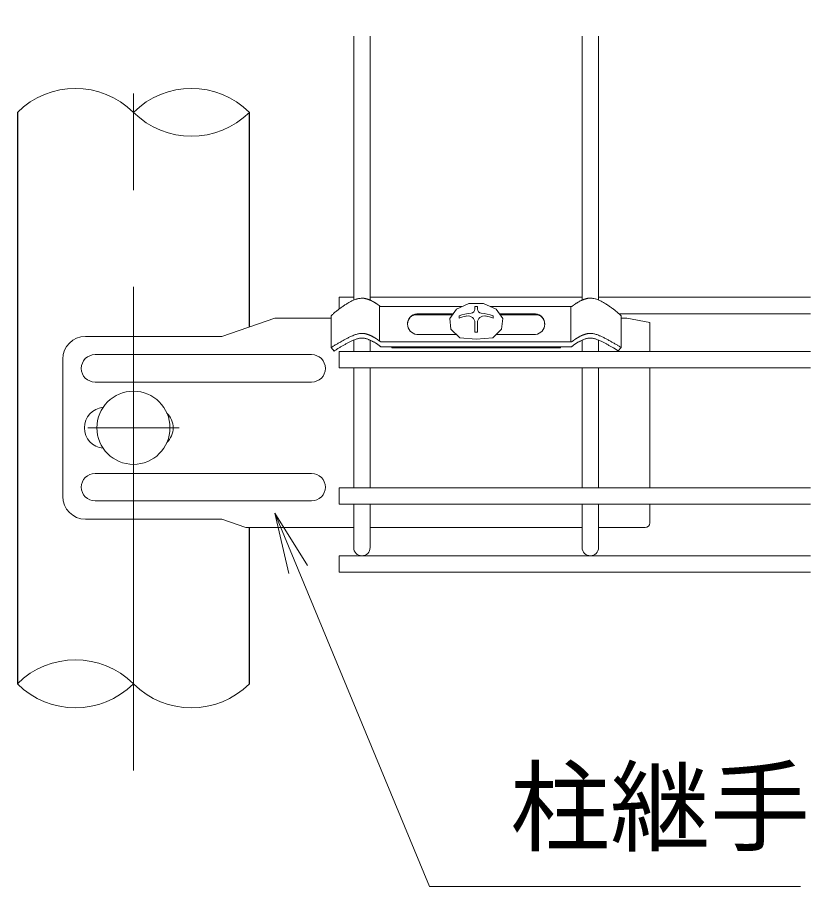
# Model space of a CAD drawing. Units: millimetres, scale not verified. Extents: x -4200 to 4200, y -2970 to 2970.
# Drawn here: x 1016 to 1536, y -1319 to -749 of the extents above; entities that cross this region are included whole.
import ezdxf
from ezdxf.enums import TextEntityAlignment as Align

# ---------------------------------------------------------------- set-up
doc = ezdxf.new("R2010")
doc.units = ezdxf.units.MM
doc.header["$LTSCALE"] = 10
doc.linetypes.add('USER1', pattern=[50.8, 31.75, -6.35, 6.35, -6.35])
for name, color, linetype, lineweight in [('0-4_D-STR-DIM', 7, 'Continuous', 13), ('0-7_D-STR1', 1, 'Continuous', 25), ('0-9_D-BMK', 2, 'USER1', 13), ('0-A_D-STR2', 7, 'Continuous', 13), ('0-B_D-STR3', 3, 'Continuous', 13), ('0-D_D-STR-TXT', 7, 'Continuous', 13)]:
    doc.layers.add(name, color=color, linetype=linetype, lineweight=lineweight)
doc.styles.add('ＭＳ ゴシック', font='')
doc.styles.get('ＭＳ ゴシック').set_extended_font_data('MS Gothic')

msp = doc.modelspace()

# ---------------------------------------------------------------- linework, layer by layer
at = {"layer": '0-4_D-STR-DIM'}
for centre, start, end in [((1053.72, -849.36), 45.1815, 134.8185), ((1129.92, -849.36), 45.1815, 134.8185), ((1129.92, -772.67), 225.1815, 314.8185), ((1053.72, -1224.36), 45.1815, 134.8185), ((1053.72, -1147.67), 225.1815, 314.8185), ((1129.92, -1147.67), 225.1815, 314.8185)]:
    msp.add_arc(centre, 54.05, start, end, dxfattribs=at)
at = {"layer": '0-7_D-STR1'}
for p, q in [((1015.62, -811.01), (1015.62, -1186.01)), ((1168.02, -951.74), (1168.02, -811.01)), ((1168.02, -1186.01), (1168.02, -1083.47))]:
    msp.add_line(p, q, dxfattribs=at)
at = {"layer": '0-9_D-BMK'}
for p, q in [((1091.82, -1243.03), (1091.82, -748.67)), ((1061.82, -1018.01), (1121.82, -1018.01))]:
    msp.add_line(p, q, dxfattribs=at)
at = {"layer": '0-A_D-STR2'}
for p, q in [((1236.42, -934.23), (1236.42, -761.01)), ((1247.22, -934.25), (1247.22, -761.01)), ((1386.42, -934.2), (1386.42, -761.01)), ((1397.22, -934.18), (1397.22, -761.01)), ((1236.42, -932.34), (1226.82, -932.34)), ((1226.82, -940.08), (1226.82, -932.34)), ((1386.42, -932.34), (1247.22, -932.34)), ((1536.42, -932.34), (1397.22, -932.34)), ((1536.42, -943.14), (1410.63, -943.14)), ((1236.42, -967.91), (1236.42, -960.5)), ((1247.22, -967.91), (1247.22, -960.52)), ((1386.42, -967.91), (1386.42, -960.52)), ((1397.22, -967.91), (1397.22, -960.5)), ((1536.42, -967.91), (1226.82, -967.91)), ((1226.82, -967.91), (1226.82, -978.71)), ((1536.42, -978.71), (1226.82, -978.71)), ((1236.42, -1057.31), (1236.42, -978.71)), ((1247.22, -1057.31), (1247.22, -978.71)), ((1386.42, -1057.31), (1386.42, -978.71)), ((1397.22, -1057.31), (1397.22, -978.71)), ((1536.42, -1057.31), (1226.82, -1057.31)), ((1226.82, -1057.31), (1226.82, -1068.11)), ((1536.42, -1068.11), (1226.82, -1068.11)), ((1236.42, -1096.61), (1236.42, -1068.11)), ((1247.22, -1096.61), (1247.22, -1068.11)), ((1386.42, -1096.61), (1386.42, -1068.11)), ((1397.22, -1096.61), (1397.22, -1068.11)), ((1536.42, -1102.01), (1226.82, -1102.01)), ((1226.82, -1102.01), (1226.82, -1112.81)), ((1536.42, -1112.81), (1226.82, -1112.81))]:
    msp.add_line(p, q, dxfattribs=at)
for centre in [(1241.82, -1096.61), (1391.82, -1096.61)]:
    msp.add_arc(centre, 5.4, 180, 0, dxfattribs=at)
at = {"layer": '0-B_D-STR3'}
for p, q in [((1253.44, -961.12), (1253.44, -937.98)), ((1307.67, -938.42), (1253.97, -938.42)), ((1303.85, -940.12), (1299.5, -946.33)), ((1312.06, -936.47), (1303.85, -940.12)), ((1321.69, -936.47), (1312.06, -936.47)), ((1315.97, -938.42), (1315.97, -940.07)), ((1317.67, -938.42), (1315.97, -938.42)), ((1317.67, -938.42), (1315.97, -938.42)), ((1317.67, -938.42), (1317.67, -940.07)), ((1379.6, -938.42), (1326.08, -938.42)), ((1379.02, -961.56), (1379.02, -938.42)), ((1184.55, -946.01), (1149.89, -958.01)), ((1221.57, -946.01), (1184.55, -946.01)), ((1221.57, -944.47), (1221.57, -965.35)), ((1301.67, -943.24), (1277.78, -943.24)), ((1301.19, -943.92), (1277.78, -943.92)), ((1305.57, -944.51), (1305.57, -946.01)), ((1328.07, -944.51), (1328.07, -946.01)), ((1355.86, -943.24), (1332.09, -943.24)), ((1355.86, -943.92), (1332.56, -943.92)), ((1333.45, -953.26), (1334.25, -946.33)), ((1412.07, -944.47), (1412.07, -965.35)), ((1415.82, -946.01), (1412.07, -946.01)), ((1415.82, -946.01), (1430.82, -949.01)), ((1315.97, -949.09), (1315.97, -955.16)), ((1430.82, -949.01), (1430.82, -967.91)), ((1149.89, -958.01), (1060.36, -958.01)), ((1303.84, -956.74), (1277.78, -956.74)), ((1327.74, -958.87), (1333.45, -953.26)), ((1355.86, -956.74), (1329.91, -956.74)), ((1254.03, -961.56), (1379.6, -961.56)), ((1306.02, -958.87), (1316.88, -959.91)), ((1316.88, -959.91), (1327.74, -958.87)), ((1221.57, -965.35), (1223.65, -967.62)), ((1254.19, -964.95), (1379.44, -964.95)), ((1261.4, -965.59), (1261.4, -964.95)), ((1372.24, -965.59), (1261.4, -965.59)), ((1372.24, -965.59), (1372.24, -964.95)), ((1045.36, -973.01), (1045.36, -1063.01)), ((1208.82, -970.01), (1066.59, -970.01)), ((1430.82, -978.71), (1430.82, -1057.31)), ((1208.82, -988.01), (1066.59, -988.01)), ((1208.82, -1048.01), (1066.59, -1048.01)), ((1208.82, -1066.01), (1066.59, -1066.01)), ((1430.82, -1068.11), (1430.82, -1080.47)), ((1149.89, -1078.01), (1060.36, -1078.01)), ((1165.64, -1083.47), (1149.89, -1078.01)), ((1165.64, -1083.47), (1236.42, -1083.47)), ((1247.22, -1083.47), (1386.42, -1083.47)), ((1397.22, -1083.47), (1427.82, -1083.47))]:
    msp.add_line(p, q, dxfattribs=at)
for points in [[(1221.57, -944.52), (1221.99, -944.13), (1222.41, -943.73), (1222.84, -943.34), (1223.27, -942.95), (1223.7, -942.57), (1224.14, -942.19), (1224.46, -941.91), (1225.03, -941.45), (1225.48, -941.09), (1225.94, -940.74), (1226.4, -940.39), (1226.87, -940.05), (1227.34, -939.71), (1227.93, -939.28), (1228.28, -939.03), (1228.75, -938.7), (1229.23, -938.37), (1229.7, -938.04), (1230.18, -937.72), (1230.67, -937.4), (1231.15, -937.09), (1231.64, -936.78), (1232.06, -936.52), (1232.63, -936.18), (1233.13, -935.88), (1233.63, -935.6), (1234.14, -935.33), (1234.65, -935.06), (1235.17, -934.8), (1235.76, -934.52), (1236.22, -934.31), (1236.76, -934.08), (1237.3, -933.87), (1237.84, -933.68), (1238.4, -933.51), (1238.76, -933.42), (1239.52, -933.26), (1240.09, -933.16), (1240.66, -933.08)], [(1240.66, -933.08), (1241.24, -933.01), (1241.82, -932.95)], [(1246.1, -933.81), (1245.94, -933.75), (1245.78, -933.7), (1245.62, -933.64), (1245.45, -933.59), (1245.28, -933.54), (1245.11, -933.48), (1244.93, -933.43), (1244.75, -933.38), (1244.57, -933.33), (1244.38, -933.28), (1244.19, -933.24), (1243.99, -933.19), (1243.8, -933.15), (1243.6, -933.11), (1243.41, -933.08), (1243.21, -933.04), (1243.01, -933.02), (1242.81, -932.99), (1242.61, -932.97), (1242.41, -932.96), (1242.21, -932.95), (1242.01, -932.95), (1241.92, -932.95), (1241.82, -932.95)], [(1251.7, -936.75), (1251.67, -936.73), (1251.64, -936.71), (1251.61, -936.69), (1251.58, -936.68), (1251.56, -936.66), (1251.52, -936.64), (1251.43, -936.58), (1251.25, -936.48), (1251.08, -936.37), (1250.91, -936.27), (1250.75, -936.17), (1250.59, -936.08), (1250.43, -935.98), (1250.28, -935.89), (1250.13, -935.8), (1249.98, -935.71), (1249.83, -935.62), (1249.69, -935.54), (1249.55, -935.45), (1249.41, -935.37), (1249.27, -935.29), (1249.13, -935.22), (1249, -935.14), (1248.86, -935.06), (1248.73, -934.99), (1248.46, -934.85), (1248.2, -934.71), (1247.93, -934.58), (1247.67, -934.45), (1247.4, -934.33), (1247.26, -934.26), (1247.12, -934.2), (1246.98, -934.15), (1246.84, -934.09), (1246.7, -934.03), (1246.55, -933.97), (1246.4, -933.92), (1246.25, -933.86), (1246.1, -933.81)], [(1381.89, -936.73), (1381.93, -936.71), (1381.96, -936.69), (1381.99, -936.67), (1382.02, -936.65), (1382.04, -936.63), (1382.07, -936.62), (1382.11, -936.59), (1382.2, -936.54), (1382.38, -936.43), (1382.55, -936.33), (1382.72, -936.23), (1382.88, -936.13), (1383.04, -936.03), (1383.2, -935.94), (1383.35, -935.84), (1383.5, -935.75), (1383.65, -935.66), (1383.8, -935.58), (1383.94, -935.49), (1384.08, -935.41), (1384.22, -935.33), (1384.36, -935.25), (1384.5, -935.17), (1384.64, -935.09), (1384.77, -935.02), (1384.91, -934.95), (1385.17, -934.8), (1385.44, -934.66), (1385.7, -934.53), (1385.97, -934.4), (1386.24, -934.28), (1386.37, -934.22), (1386.51, -934.16), (1386.65, -934.1), (1386.79, -934.04), (1386.94, -933.98), (1387.08, -933.93), (1387.23, -933.87), (1387.38, -933.81)], [(1387.38, -933.81), (1387.53, -933.76), (1387.69, -933.7), (1387.85, -933.65), (1388.01, -933.6), (1388.18, -933.54), (1388.35, -933.49), (1388.52, -933.44), (1388.7, -933.38), (1388.88, -933.33), (1389.07, -933.28), (1389.26, -933.24), (1389.45, -933.19), (1389.64, -933.14), (1389.83, -933.1), (1390.03, -933.06), (1390.23, -933.03), (1390.43, -933), (1390.63, -932.97), (1390.83, -932.94), (1391.02, -932.93), (1391.22, -932.91), (1391.42, -932.9), (1391.62, -932.9), (1391.72, -932.9), (1391.82, -932.9)], [(1392.97, -933.04), (1392.39, -932.97), (1391.82, -932.9)], [(1412.07, -944.47), (1411.64, -944.08), (1411.22, -943.68), (1410.8, -943.29), (1410.37, -942.9), (1409.94, -942.52), (1409.5, -942.14), (1409.18, -941.87), (1408.61, -941.4), (1408.16, -941.04), (1407.7, -940.69), (1407.23, -940.34), (1406.77, -940), (1406.3, -939.66), (1405.7, -939.23), (1405.36, -938.99), (1404.88, -938.65), (1404.41, -938.32), (1403.93, -938), (1403.45, -937.67), (1402.97, -937.35), (1402.48, -937.04), (1402, -936.73), (1401.58, -936.47), (1401.01, -936.13), (1400.51, -935.84), (1400.01, -935.55), (1399.5, -935.28), (1398.98, -935.01), (1398.47, -934.75), (1397.88, -934.47), (1397.41, -934.26), (1396.88, -934.04), (1396.34, -933.83), (1395.79, -933.64), (1395.24, -933.47), (1394.88, -933.37), (1394.11, -933.21), (1393.54, -933.11), (1392.97, -933.04)], [(1253.97, -938.42), (1253.86, -938.34), (1253.76, -938.26), (1253.65, -938.18), (1253.56, -938.11), (1253.46, -938.04), (1253.37, -937.97), (1253.28, -937.9), (1253.2, -937.84), (1253.11, -937.78), (1253.04, -937.72), (1252.96, -937.66), (1252.89, -937.61), (1252.82, -937.55), (1252.75, -937.5), (1252.68, -937.46), (1252.62, -937.41), (1252.56, -937.37), (1252.5, -937.32), (1252.45, -937.28), (1252.39, -937.24), (1252.34, -937.21), (1252.3, -937.17), (1252.25, -937.14), (1252.21, -937.11), (1252.16, -937.08), (1252.12, -937.05), (1252.09, -937.02), (1252.05, -936.99), (1252.02, -936.97), (1251.98, -936.95), (1251.95, -936.92), (1251.92, -936.9), (1251.89, -936.88), (1251.87, -936.86), (1251.84, -936.85), (1251.82, -936.83), (1251.77, -936.8), (1251.73, -936.77), (1251.7, -936.75)], [(1334.25, -946.33), (1329.9, -940.12), (1321.69, -936.47)], [(1379.6, -938.42), (1379.71, -938.34), (1379.82, -938.25), (1379.92, -938.18), (1380.02, -938.1), (1380.12, -938.03), (1380.21, -937.96), (1380.3, -937.89), (1380.39, -937.83), (1380.47, -937.76), (1380.56, -937.7), (1380.63, -937.65), (1380.71, -937.59), (1380.78, -937.54), (1380.85, -937.48), (1380.92, -937.44), (1380.98, -937.39), (1381.04, -937.34), (1381.1, -937.3), (1381.16, -937.26), (1381.21, -937.22), (1381.26, -937.18), (1381.31, -937.14), (1381.36, -937.11), (1381.4, -937.08), (1381.45, -937.05), (1381.49, -937.02), (1381.53, -936.99), (1381.57, -936.96), (1381.6, -936.93), (1381.63, -936.91), (1381.67, -936.89), (1381.7, -936.87), (1381.73, -936.85), (1381.75, -936.83), (1381.78, -936.81), (1381.8, -936.79), (1381.83, -936.78), (1381.85, -936.76), (1381.89, -936.73)], [(1299.5, -946.33), (1300.3, -953.26), (1306.02, -958.87)], [(1317.67, -949.09), (1317.67, -955.16), (1315.97, -955.16)], [(1221.57, -965.35), (1222.04, -965.06), (1222.5, -964.78), (1222.97, -964.49), (1223.44, -964.21), (1223.91, -963.92), (1224.33, -963.67), (1224.85, -963.36), (1225.32, -963.09), (1225.8, -962.81), (1226.27, -962.54), (1226.74, -962.26), (1227.22, -961.99), (1227.7, -961.72), (1228, -961.54), (1228.65, -961.17), (1229.12, -960.9), (1229.6, -960.63), (1230.08, -960.36), (1230.56, -960.1), (1231.04, -959.84), (1231.53, -959.58), (1231.84, -959.42), (1232.5, -959.09), (1233, -958.85), (1233.49, -958.62), (1233.99, -958.39), (1234.49, -958.17), (1234.99, -957.95), (1235.5, -957.73), (1235.76, -957.61), (1236.51, -957.29), (1237.02, -957.09), (1237.53, -956.89), (1238.05, -956.72), (1238.76, -956.51), (1239.1, -956.43), (1239.64, -956.32), (1240.18, -956.24), (1240.72, -956.17)], [(1240.72, -956.17), (1241.27, -956.1), (1241.82, -956.04)], [(1246.25, -956.95), (1246.1, -956.9), (1245.95, -956.84), (1245.79, -956.79), (1245.62, -956.74), (1245.46, -956.68), (1245.29, -956.63), (1245.11, -956.58), (1244.93, -956.53), (1244.75, -956.47), (1244.57, -956.42), (1244.38, -956.38), (1244.19, -956.33), (1244, -956.29), (1243.8, -956.24), (1243.6, -956.2), (1243.41, -956.17), (1243.21, -956.14), (1243.01, -956.11), (1242.81, -956.09), (1242.61, -956.07), (1242.41, -956.05), (1242.21, -956.04), (1242.01, -956.04), (1241.92, -956.04), (1241.82, -956.04)], [(1251.74, -959.87), (1251.71, -959.85), (1251.67, -959.83), (1251.64, -959.81), (1251.62, -959.79), (1251.59, -959.77), (1251.57, -959.76), (1251.52, -959.73), (1251.43, -959.68), (1251.26, -959.57), (1251.09, -959.47), (1250.92, -959.37), (1250.76, -959.27), (1250.6, -959.17), (1250.44, -959.08), (1250.28, -958.98), (1250.13, -958.89), (1249.98, -958.8), (1249.84, -958.72), (1249.69, -958.63), (1249.55, -958.55), (1249.41, -958.47), (1249.27, -958.39), (1249.13, -958.31), (1249, -958.23), (1248.86, -958.16), (1248.73, -958.09), (1248.46, -957.94), (1248.2, -957.81), (1247.93, -957.67), (1247.67, -957.54), (1247.4, -957.42), (1247.26, -957.36), (1247.12, -957.3), (1246.98, -957.24), (1246.84, -957.18), (1246.7, -957.12), (1246.55, -957.07), (1246.41, -957.01), (1246.25, -956.95)], [(1381.89, -959.87), (1381.93, -959.85), (1381.96, -959.83), (1381.99, -959.81), (1382.02, -959.79), (1382.04, -959.77), (1382.07, -959.76), (1382.11, -959.73), (1382.2, -959.68), (1382.38, -959.57), (1382.55, -959.47), (1382.72, -959.37), (1382.88, -959.27), (1383.04, -959.17), (1383.2, -959.08), (1383.35, -958.98), (1383.5, -958.89), (1383.65, -958.8), (1383.8, -958.72), (1383.94, -958.63), (1384.08, -958.55), (1384.22, -958.47), (1384.36, -958.39), (1384.5, -958.31), (1384.64, -958.23), (1384.77, -958.16), (1384.91, -958.09), (1385.17, -957.94), (1385.44, -957.81), (1385.7, -957.67), (1385.97, -957.54), (1386.24, -957.42), (1386.37, -957.36), (1386.51, -957.3), (1386.65, -957.24), (1386.79, -957.18), (1386.94, -957.12), (1387.08, -957.07), (1387.23, -957.01), (1387.38, -956.95)], [(1387.38, -956.95), (1387.53, -956.9), (1387.69, -956.84), (1387.85, -956.79), (1388.01, -956.74), (1388.18, -956.68), (1388.35, -956.63), (1388.52, -956.58), (1388.7, -956.53), (1388.88, -956.47), (1389.07, -956.42), (1389.26, -956.38), (1389.45, -956.33), (1389.64, -956.29), (1389.83, -956.24), (1390.03, -956.2), (1390.23, -956.17), (1390.43, -956.14), (1390.63, -956.11), (1390.83, -956.09), (1391.02, -956.07), (1391.22, -956.05), (1391.42, -956.04), (1391.62, -956.04), (1391.72, -956.04), (1391.82, -956.04)], [(1392.91, -956.17), (1392.37, -956.1), (1391.82, -956.04)], [(1412.07, -965.35), (1411.6, -965.06), (1411.13, -964.78), (1410.66, -964.49), (1410.2, -964.21), (1409.73, -963.92), (1409.31, -963.67), (1408.79, -963.36), (1408.31, -963.09), (1407.84, -962.81), (1407.37, -962.54), (1406.89, -962.26), (1406.42, -961.99), (1405.94, -961.72), (1405.63, -961.54), (1404.99, -961.17), (1404.51, -960.9), (1404.03, -960.63), (1403.56, -960.36), (1403.08, -960.1), (1402.59, -959.84), (1402.11, -959.58), (1401.8, -959.42), (1401.13, -959.09), (1400.64, -958.85), (1400.14, -958.62), (1399.65, -958.39), (1399.15, -958.17), (1398.64, -957.95), (1398.14, -957.73), (1397.88, -957.61), (1397.13, -957.29), (1396.62, -957.09), (1396.1, -956.89), (1395.59, -956.72), (1394.88, -956.51), (1394.53, -956.43), (1394, -956.32), (1393.46, -956.24), (1392.91, -956.17)], [(1223.65, -967.62), (1224.06, -967.33), (1224.46, -967.05), (1224.87, -966.78), (1225.28, -966.5), (1225.71, -966.23), (1226.11, -965.97), (1226.53, -965.71), (1226.96, -965.46), (1227.38, -965.21), (1227.81, -964.96), (1228.24, -964.72), (1228.65, -964.48), (1229.1, -964.22), (1229.53, -963.98), (1229.96, -963.73), (1230.39, -963.49), (1230.82, -963.25), (1231.25, -963.01), (1231.68, -962.77), (1232.12, -962.54), (1232.54, -962.32), (1232.99, -962.09), (1233.44, -961.87), (1233.88, -961.66), (1234.33, -961.45), (1234.77, -961.24), (1235.22, -961.04), (1235.68, -960.83), (1236.17, -960.61), (1236.58, -960.43), (1237.04, -960.23), (1237.5, -960.03), (1237.96, -959.85), (1238.42, -959.69), (1238.89, -959.54), (1239.37, -959.41), (1239.66, -959.35), (1240.34, -959.24), (1240.83, -959.19)], [(1240.83, -959.19), (1241.32, -959.15), (1241.82, -959.12)], [(1254.2, -964.95), (1253.97, -964.74), (1253.78, -964.55), (1253.58, -964.36), (1253.36, -964.16), (1253.12, -963.96), (1252.86, -963.76), (1252.59, -963.56), (1252.3, -963.35), (1252, -963.14), (1251.69, -962.93), (1251.36, -962.72), (1251.02, -962.51), (1250.68, -962.3), (1250.32, -962.1), (1249.96, -961.9), (1249.59, -961.7), (1249.22, -961.5), (1248.84, -961.31), (1248.45, -961.11), (1248.06, -960.92), (1247.67, -960.73), (1247.27, -960.55), (1246.87, -960.36), (1246.47, -960.18), (1246.07, -960.01), (1245.66, -959.85), (1245.25, -959.7), (1244.83, -959.57), (1244.41, -959.45), (1243.99, -959.35), (1243.56, -959.28), (1243.13, -959.22), (1242.69, -959.18), (1242.26, -959.14), (1241.82, -959.12)], [(1254.03, -961.56), (1253.92, -961.48), (1253.81, -961.4), (1253.71, -961.32), (1253.61, -961.24), (1253.51, -961.17), (1253.42, -961.1), (1253.33, -961.03), (1253.24, -960.97), (1253.16, -960.91), (1253.08, -960.84), (1253, -960.79), (1252.93, -960.73), (1252.85, -960.68), (1252.79, -960.63), (1252.72, -960.58), (1252.65, -960.53), (1252.59, -960.48), (1252.53, -960.44), (1252.48, -960.4), (1252.42, -960.36), (1252.37, -960.32), (1252.32, -960.28), (1252.28, -960.25), (1252.23, -960.22), (1252.19, -960.19), (1252.15, -960.16), (1252.11, -960.13), (1252.07, -960.1), (1252.03, -960.08), (1252, -960.05), (1251.97, -960.03), (1251.94, -960.01), (1251.91, -959.99), (1251.88, -959.97), (1251.86, -959.95), (1251.83, -959.93), (1251.81, -959.92), (1251.79, -959.9), (1251.74, -959.87)], [(1379.44, -964.95), (1379.66, -964.74), (1379.86, -964.55), (1380.06, -964.36), (1380.28, -964.16), (1380.52, -963.97), (1380.77, -963.76), (1381.05, -963.56), (1381.33, -963.35), (1381.63, -963.14), (1381.95, -962.93), (1382.27, -962.72), (1382.61, -962.51), (1382.96, -962.3), (1383.31, -962.1), (1383.67, -961.9), (1384.04, -961.7), (1384.42, -961.5), (1384.8, -961.31), (1385.19, -961.11), (1385.58, -960.92), (1385.97, -960.73), (1386.37, -960.55), (1386.76, -960.36), (1387.17, -960.18), (1387.57, -960.01), (1387.98, -959.85), (1388.39, -959.7), (1388.8, -959.57), (1389.22, -959.45), (1389.65, -959.35), (1390.07, -959.28), (1390.51, -959.22), (1390.94, -959.18), (1391.38, -959.14), (1391.82, -959.12)], [(1379.6, -961.56), (1379.71, -961.48), (1379.82, -961.4), (1379.92, -961.32), (1380.02, -961.24), (1380.12, -961.17), (1380.21, -961.1), (1380.3, -961.03), (1380.39, -960.97), (1380.47, -960.91), (1380.56, -960.84), (1380.63, -960.79), (1380.71, -960.73), (1380.78, -960.68), (1380.85, -960.63), (1380.92, -960.58), (1380.98, -960.53), (1381.04, -960.48), (1381.1, -960.44), (1381.16, -960.4), (1381.21, -960.36), (1381.26, -960.32), (1381.31, -960.28), (1381.36, -960.25), (1381.4, -960.22), (1381.45, -960.19), (1381.49, -960.16), (1381.53, -960.13), (1381.57, -960.1), (1381.6, -960.08), (1381.63, -960.05), (1381.67, -960.03), (1381.7, -960.01), (1381.73, -959.99), (1381.75, -959.97), (1381.78, -959.95), (1381.8, -959.93), (1381.83, -959.92), (1381.85, -959.9), (1381.89, -959.87)], [(1412.07, -965.35), (1410.08, -967.52), (1406.97, -965.63), (1406.55, -965.39), (1406.13, -965.14), (1405.7, -964.89), (1405.28, -964.65), (1404.85, -964.41), (1404.43, -964.16), (1404, -963.92), (1403.58, -963.67), (1403.15, -963.43), (1402.73, -963.19), (1402.3, -962.96), (1401.87, -962.72), (1401.44, -962.49), (1401, -962.27), (1400.57, -962.05), (1400.13, -961.84), (1399.69, -961.63), (1399.24, -961.42), (1398.8, -961.21), (1398.35, -961.01), (1397.91, -960.81), (1397.46, -960.61), (1397.01, -960.41), (1396.56, -960.21), (1396.1, -960.02), (1395.64, -959.84), (1395.18, -959.68), (1394.72, -959.53), (1394.24, -959.41), (1393.77, -959.31), (1393.28, -959.24), (1392.8, -959.19), (1392.31, -959.15), (1391.82, -959.12)]]:
    msp.add_lwpolyline(points, dxfattribs=at)
msp.add_circle((1091.82, -1018.01), 24, dxfattribs=at)
for centre, radius, start, end in [((1313.26, -940.07), 2.7, 275.3222, 0.0003), ((1320.37, -940.07), 2.7, 180, 264.6782), ((1278.56, -949.99), 6.79, 96.5899, 263.4101), ((1277.38, -949.48), 5.58, 85.9379, 185.6633), ((1316.58, -975.63), 33.02, 95.3221, 109.4784), ((1316.58, -977.13), 33.02, 100.3347, 109.4784), ((1311.46, -949.09), 4.5, 0.0003, 100.3347), ((1322.18, -949.09), 4.5, 79.6657, 180), ((1317.06, -975.63), 33.02, 70.522, 84.6782), ((1317.06, -977.13), 33.02, 70.522, 79.6657), ((1356.25, -949.48), 5.58, 354.3367, 94.0621), ((1355.08, -949.99), 6.79, 276.5899, 83.4101), ((1060.36, -973.01), 15, 90, 180), ((1066.59, -979.01), 9, 90, 270), ((1208.82, -979.01), 9, 270, 90), ((1073.11, -1018.01), 13.5, 94.9904, 265.0096), ((1104.38, -1018.01), 13.5, 314.0797, 45.9203), ((1066.59, -1057.01), 9, 90, 270), ((1208.82, -1057.01), 9, 270, 90), ((1060.36, -1063.01), 15, 180, 270), ((1427.82, -1080.47), 3, 270, 0)]:
    msp.add_arc(centre, radius, start, end, dxfattribs=at)
at = {"layer": '0-D_D-STR-TXT'}
msp.add_line((1193.87, -1113.58), (1184.73, -1074.07), dxfattribs=at)
msp.add_lwpolyline([(1206.19, -1108.47), (1184.73, -1074.07), (1200.03, -1111.02), (1286.21, -1319.13), (1529.78, -1319.13)], dxfattribs=at)

# ---------------------------------------------------------------- texts
at = {"layer": '0-D_D-STR-TXT', "style": 'ＭＳ ゴシック'}
msp.add_text('柱継手', height=48.09, dxfattribs=at).set_placement((1339.17, -1305.27), align=Align.BOTTOM_LEFT)

doc.saveas('drawing.dxf')
